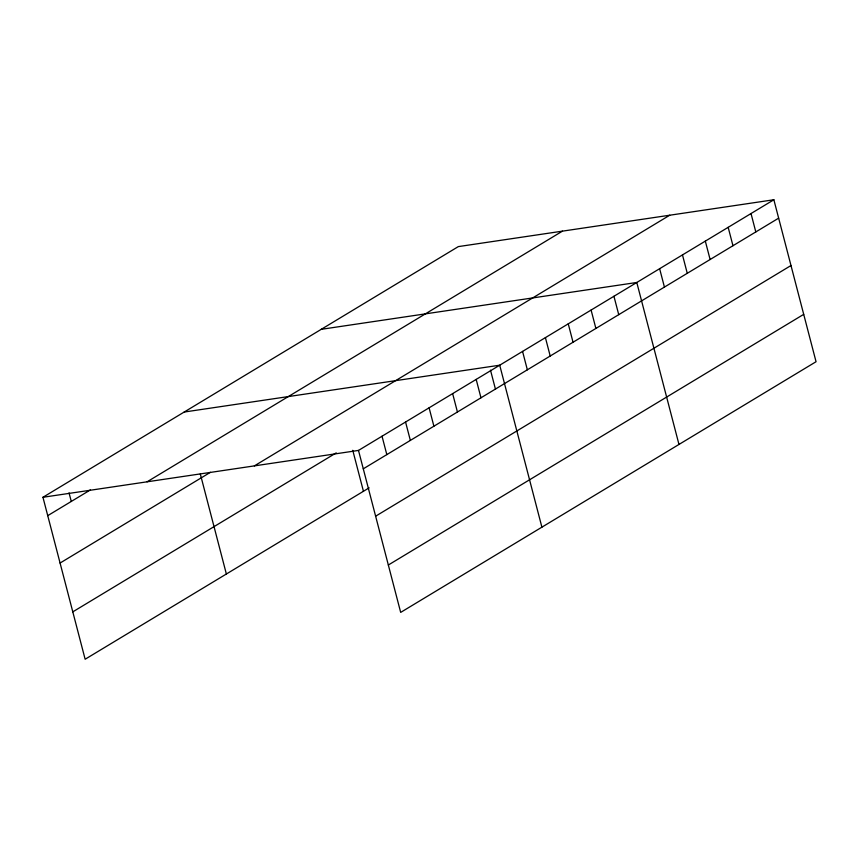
<?xml version="1.0" encoding="UTF-8"?>
<svg xmlns="http://www.w3.org/2000/svg" width="859" height="859" viewBox="0 0 859 859"><rect width="100%" height="100%" fill="white"/><g stroke="black" fill="none" stroke-linecap="round" stroke-linejoin="round"><path stroke-width="1.29" d="M369.145 487.848L85.138 659.24L42.95 497.275L458.319 246.608L773.862 199.76L816.05 361.725L400.681 612.392L358.493 450.427L773.862 199.76M47.739 515.658L90.335 489.952M147.082 481.813L562.452 231.146M60.076 563.042L210.444 472.3M254.361 465.889L669.73 215.222M72.8 611.855L336.245 452.876M363.282 468.821L778.651 218.154M375.619 516.195L790.989 265.528M388.332 565.018L803.713 314.351M321.245 329.33L636.787 282.482L678.975 444.447M184.18 412.041L499.713 365.204L541.9 527.168M42.95 497.275L358.493 450.427M751.013 213.547L755.802 231.941M728.174 227.334L732.963 245.728M705.325 241.121L710.114 259.515M682.476 254.908L687.264 273.302M659.637 268.695L664.426 287.089M613.938 296.269L618.738 314.662M591.099 310.056L595.888 328.449M568.25 323.843L573.039 342.236M545.411 337.63L550.2 356.023M522.562 351.417L527.351 369.81M490.5 370.154L495.503 389.363M476.176 379.41L480.965 397.792M452.639 393.615L457.428 411.998M429.103 407.821L433.892 426.204M405.566 422.027L410.355 440.409M382.03 436.222L386.818 454.615M352.759 450.309L363.443 491.294M200.308 473.975L226.368 574.005M69.042 492.873L71.276 501.452"/></g></svg>
